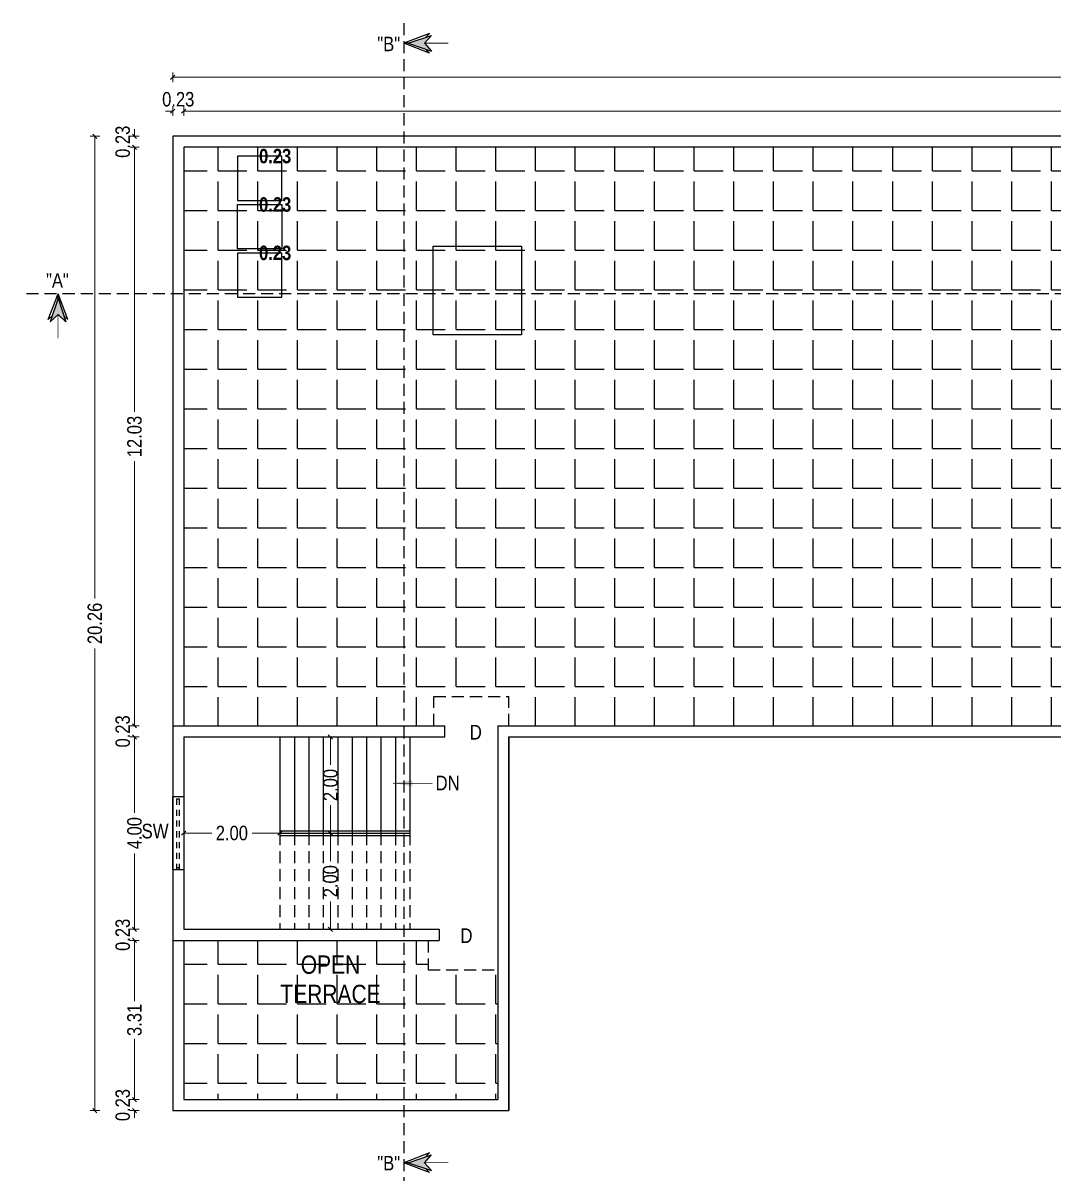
# Model space of a CAD drawing. Header units: metres. Extents: x 113452 to 113666, y -26183 to -26004.
# Drawn here: x 113587.17 to 113608.6, y -26091.48 to -26067.41 of the extents above; entities that cross this region are included whole.
import ezdxf
from ezdxf.enums import TextEntityAlignment as Align

# ---------------------------------------------------------------- set-up
doc = ezdxf.new("R2010")
doc.units = ezdxf.units.M
doc.header["$MEASUREMENT"] = 0
doc.header["$PDMODE"] = 35
doc.linetypes.add('DASHED2', pattern=[0.375, 0.25, -0.125])
for name, color, linetype in [('BLK_1_FLR_1_ROOF_AREA', 54, 'Continuous'), ('Grid Line', 8, 'Continuous'), ('SOLAR_PANEL', 3, 'Continuous'), ('SOLAR_WATER_HEATER', 1, 'Continuous'), ('Window', 34, 'Continuous')]:
    doc.layers.add(name, color=color, linetype=linetype)
doc.layers.add('Dimension', color=3, linetype='Continuous', lineweight=13)
doc.styles.add('Arial', font='swissc.ttf')
doc.styles.add('EE', font='times.ttf', dxfattribs={"height": 15})
doc.styles.add('IT', font='times.ttf', dxfattribs={"height": 12})
doc.styles.get("Standard").update_dxf_attribs({"font": 'swisscb.ttf'})
doc.dimstyles.new('FLOOR DIM BUILDING DIM', dxfattribs={"dimtxt": 0.3, "dimasz": 0.05, "dimexe": 0.075, "dimexo": 0.3, "dimgap": 0.09, "dimtad": 0, "dimzin": 3, "dimdsep": 46, "dimtxsty": 'Arial', "dimblk": 'JM1', "dimcen": -0.09, "dimse1": 1, "dimse2": 1, "dimclrd": 5, "dimclre": 250, "dimclrt": 3, "dimazin": 0, "dimtfac": 0.65, "dimtix": 1, "dimtofl": 0, "dimtmove": 0, "dimatfit": 2, "dimfxl": 0, "dimfrac": 1, "dimtolj": 1, "dimlwd": 18, "dimlwe": -1, "dimarcsym": 0})
doc.dimstyles.get("Standard").update_dxf_attribs({"dimtxt": 1.5, "dimasz": 0.18, "dimexe": 0.18, "dimexo": 0.0625, "dimgap": 0.09, "dimtad": 0, "dimzin": 0, "dimdsep": 46, "dimtxsty": 'Standard', "dimcen": 0.09, "dimse1": 1, "dimse2": 1, "dimsd1": 1, "dimsd2": 1, "dimclrt": 256, "dimadec": 0, "dimazin": 0, "dimtfac": 1, "dimtofl": 0, "dimtmove": 0, "dimatfit": 3, "dimfxl": 0, "dimtolj": 1, "dimtzin": 0, "dimarcsym": 0})
doc.dimstyles.new('STANDARD$0', dxfattribs={"dimtxt": 7, "dimasz": 3, "dimexe": 3, "dimexo": 1, "dimgap": 1.5, "dimtad": 1, "dimdec": 1, "dimzin": 1, "dimdsep": 46, "dimlunit": 4, "dimtxsty": 'Standard', "dimblk": 'OBLIQUE', "dimcen": 0.09375, "dimdle": 1, "dimclrd": 8, "dimclre": 8, "dimclrt": 7, "dimadec": 1, "dimazin": 0, "dimtfac": 1, "dimtdec": 1, "dimtix": 1, "dimtmove": 2, "dimatfit": 3, "dimldrblk": 'ARCHTICK', "dimfxl": 0, "dimfrac": 2, "dimtolj": 1, "dimtzin": 0, "dimarcsym": 0})

# ---------------------------------------------------------------- blocks, each defined once
blk = doc.blocks.new('JM1')
at = {"color": 2}
for p, q in [((0, 2), (0, -2)), ((-0.884, -0.884), (0.884, 0.884)), ((-3, 0), (0, 0))]:
    blk.add_line(p, q, dxfattribs=at)
blk = doc.blocks.new('*D76')
at = {"layer": 'Defpoints', "color": 0, "ltscale": 0.3}
for p in [(113590.283, -26069.76), (113589.489, -26069.99), (113590.513, -26069.99)]:
    blk.add_point(p, dxfattribs=at)
at = {"layer": 'Dimension', "color": 5, "lineweight": 18, "ltscale": 0.3}
for p, q in [((113589.489, -26069.71), (113589.489, -26069.66)), ((113589.489, -26070.04), (113589.489, -26070.09))]:
    blk.add_line(p, q, dxfattribs=at)
at = {"layer": 'Dimension', "color": 5, "lineweight": 18, "ltscale": 0.3, "xscale": 0.05, "yscale": 0.05, "zscale": 0.05}
for p, rotation in [((113589.489, -26069.76), 270), ((113589.489, -26069.99), 90)]:
    blk.add_blockref('JM1', p, dxfattribs=dict(at, rotation=rotation))
at = {"layer": 'Dimension', "color": 3, "ltscale": 0.3, "insert": (113589.245, -26069.875), "char_height": 0.3, "attachment_point": 5, "rotation": 90, "style": 'Arial'}
blk.add_mtext('\\A1;0.23', dxfattribs=at)
blk = doc.blocks.new('*D77')
at = {"layer": 'Defpoints', "color": 0, "ltscale": 0.3}
for p in [(113590.513, -26069.99), (113589.489, -26082.02), (113590.513, -26082.02)]:
    blk.add_point(p, dxfattribs=at)
at = {"layer": 'Dimension', "color": 5, "lineweight": 18, "ltscale": 0.3}
for p, q in [((113589.489, -26070.04), (113589.489, -26075.493)), ((113589.489, -26081.97), (113589.489, -26076.518))]:
    blk.add_line(p, q, dxfattribs=at)
at = {"layer": 'Dimension', "color": 5, "lineweight": 18, "ltscale": 0.3, "xscale": 0.05, "yscale": 0.05, "zscale": 0.05}
for p, rotation in [((113589.489, -26069.99), 90), ((113589.489, -26082.02), 270)]:
    blk.add_blockref('JM1', p, dxfattribs=dict(at, rotation=rotation))
at = {"layer": 'Dimension', "color": 3, "ltscale": 0.3, "insert": (113589.489, -26076.005), "char_height": 0.3, "attachment_point": 5, "rotation": 90, "style": 'Arial'}
blk.add_mtext('\\A1;12.03', dxfattribs=at)
blk = doc.blocks.new('*D151')
at = {"layer": 'Defpoints', "color": 0, "ltscale": 0.3}
for p in [(113590.513, -26082.02), (113589.489, -26082.252), (113590.513, -26082.252)]:
    blk.add_point(p, dxfattribs=at)
at = {"layer": 'Dimension', "color": 5, "lineweight": 18, "ltscale": 0.3}
for p, q in [((113589.489, -26081.97), (113589.489, -26081.92)), ((113589.489, -26082.302), (113589.489, -26082.352))]:
    blk.add_line(p, q, dxfattribs=at)
at = {"layer": 'Dimension', "color": 5, "lineweight": 18, "ltscale": 0.3, "xscale": 0.05, "yscale": 0.05, "zscale": 0.05}
for p, rotation in [((113589.489, -26082.02), 270), ((113589.489, -26082.252), 90)]:
    blk.add_blockref('JM1', p, dxfattribs=dict(at, rotation=rotation))
at = {"layer": 'Dimension', "color": 3, "ltscale": 0.3, "insert": (113589.245, -26082.136), "char_height": 0.3, "attachment_point": 5, "rotation": 90, "style": 'Arial'}
blk.add_mtext('\\A1;0.23', dxfattribs=at)
blk = doc.blocks.new('*D152')
at = {"layer": 'Defpoints', "color": 0, "ltscale": 0.3}
for p in [(113590.513, -26082.252), (113589.489, -26086.252), (113590.513, -26086.252)]:
    blk.add_point(p, dxfattribs=at)
at = {"layer": 'Dimension', "color": 5, "lineweight": 18, "ltscale": 0.3}
for p, q in [((113589.489, -26082.302), (113589.489, -26083.83)), ((113589.489, -26086.202), (113589.489, -26084.675))]:
    blk.add_line(p, q, dxfattribs=at)
at = {"layer": 'Dimension', "color": 5, "lineweight": 18, "ltscale": 0.3, "xscale": 0.05, "yscale": 0.05, "zscale": 0.05}
for p, rotation in [((113589.489, -26082.252), 90), ((113589.489, -26086.252), 270)]:
    blk.add_blockref('JM1', p, dxfattribs=dict(at, rotation=rotation))
at = {"layer": 'Dimension', "color": 3, "ltscale": 0.3, "insert": (113589.489, -26084.252), "char_height": 0.3, "attachment_point": 5, "rotation": 90, "style": 'Arial'}
blk.add_mtext('\\A1;4.00', dxfattribs=at)
blk = doc.blocks.new('*D153')
at = {"layer": 'Defpoints', "color": 0, "ltscale": 0.3}
for p in [(113590.513, -26086.252), (113589.489, -26086.482), (113590.513, -26086.482)]:
    blk.add_point(p, dxfattribs=at)
at = {"layer": 'Dimension', "color": 5, "lineweight": 18, "ltscale": 0.3}
for p, q in [((113589.489, -26086.202), (113589.489, -26086.152)), ((113589.489, -26086.532), (113589.489, -26086.582))]:
    blk.add_line(p, q, dxfattribs=at)
at = {"layer": 'Dimension', "color": 5, "lineweight": 18, "ltscale": 0.3, "xscale": 0.05, "yscale": 0.05, "zscale": 0.05}
for p, rotation in [((113589.489, -26086.252), 270), ((113589.489, -26086.482), 90)]:
    blk.add_blockref('JM1', p, dxfattribs=dict(at, rotation=rotation))
at = {"layer": 'Dimension', "color": 3, "ltscale": 0.3, "insert": (113589.245, -26086.367), "char_height": 0.3, "attachment_point": 5, "rotation": 90, "style": 'Arial'}
blk.add_mtext('\\A1;0.23', dxfattribs=at)
blk = doc.blocks.new('*D154')
at = {"layer": 'Defpoints', "color": 0, "ltscale": 0.3}
for p in [(113590.513, -26086.482), (113589.489, -26089.792), (113590.513, -26089.792)]:
    blk.add_point(p, dxfattribs=at)
at = {"layer": 'Dimension', "color": 5, "lineweight": 18, "ltscale": 0.3}
for p, q in [((113589.489, -26086.532), (113589.489, -26087.744)), ((113589.489, -26089.742), (113589.489, -26088.531))]:
    blk.add_line(p, q, dxfattribs=at)
at = {"layer": 'Dimension', "color": 5, "lineweight": 18, "ltscale": 0.3, "xscale": 0.05, "yscale": 0.05, "zscale": 0.05}
for p, rotation in [((113589.489, -26086.482), 90), ((113589.489, -26089.792), 270)]:
    blk.add_blockref('JM1', p, dxfattribs=dict(at, rotation=rotation))
at = {"layer": 'Dimension', "color": 3, "ltscale": 0.3, "insert": (113589.489, -26088.137), "char_height": 0.3, "attachment_point": 5, "rotation": 90, "style": 'Arial'}
blk.add_mtext('\\A1;3.31', dxfattribs=at)
blk = doc.blocks.new('*D155')
at = {"layer": 'Defpoints', "color": 0, "ltscale": 0.3}
for p in [(113590.513, -26089.792), (113589.489, -26090.022), (113590.283, -26090.022)]:
    blk.add_point(p, dxfattribs=at)
at = {"layer": 'Dimension', "color": 5, "lineweight": 18, "ltscale": 0.3}
for p, q in [((113589.489, -26089.742), (113589.489, -26089.692)), ((113589.489, -26090.072), (113589.489, -26090.122))]:
    blk.add_line(p, q, dxfattribs=at)
at = {"layer": 'Dimension', "color": 5, "lineweight": 18, "ltscale": 0.3, "xscale": 0.05, "yscale": 0.05, "zscale": 0.05}
for p, rotation in [((113589.489, -26089.792), 270), ((113589.489, -26090.022), 90)]:
    blk.add_blockref('JM1', p, dxfattribs=dict(at, rotation=rotation))
at = {"layer": 'Dimension', "color": 3, "ltscale": 0.3, "insert": (113589.245, -26089.907), "char_height": 0.3, "attachment_point": 5, "rotation": 90, "style": 'Arial'}
blk.add_mtext('\\A1;0.23', dxfattribs=at)
blk = doc.blocks.new('*D156')
at = {"layer": 'Defpoints', "color": 0, "ltscale": 0.3}
for p in [(113588.665, -26069.76), (113589.791, -26069.76), (113590.283, -26090.022)]:
    blk.add_point(p, dxfattribs=at)
at = {"layer": 'Dimension', "color": 5, "lineweight": 18, "ltscale": 0.3}
for p, q in [((113588.665, -26069.81), (113588.665, -26079.371)), ((113588.665, -26089.972), (113588.665, -26080.411))]:
    blk.add_line(p, q, dxfattribs=at)
at = {"layer": 'Dimension', "color": 5, "lineweight": 18, "ltscale": 0.3, "xscale": 0.05, "yscale": 0.05, "zscale": 0.05}
for p, rotation in [((113588.665, -26069.76), 90), ((113588.665, -26090.022), 270)]:
    blk.add_blockref('JM1', p, dxfattribs=dict(at, rotation=rotation))
at = {"layer": 'Dimension', "color": 3, "ltscale": 0.3, "insert": (113588.665, -26079.891), "char_height": 0.3, "attachment_point": 5, "rotation": 90, "style": 'Arial'}
blk.add_mtext('\\A1;20.26', dxfattribs=at)
blk = doc.blocks.new('ww1')
at = {"layer": 'Window', "linetype": 'DASHED2', "ltscale": 0.5}
for p, q in [((113597.634, -26051.841), (113597.634, -26050.317)), ((113597.686, -26051.841), (113597.686, -26050.317))]:
    blk.add_line(p, q, dxfattribs=at)
at = {"layer": 'Window', "color": 1, "linetype": 'ByBlock'}
for p, q in [((113597.634, -26050.364), (113597.686, -26050.364)), ((113597.634, -26051.79), (113597.686, -26051.79))]:
    blk.add_line(p, q, dxfattribs=at)
blk.add_lwpolyline([(113597.775, -26051.841), (113597.545, -26051.841), (113597.545, -26050.317), (113597.775, -26050.317)], close=True, dxfattribs=at)
blk = doc.blocks.new('*D163')
at = {"layer": 'Defpoints', "color": 0, "ltscale": 0.3}
for p in [(113592.513, -26084.252), (113590.513, -26086.252), (113592.513, -26086.252)]:
    blk.add_point(p, dxfattribs=at)
at = {"layer": 'Dimension', "color": 5, "lineweight": 18, "ltscale": 0.3}
for p, q in [((113590.563, -26084.252), (113591.094, -26084.252)), ((113592.463, -26084.252), (113591.933, -26084.252))]:
    blk.add_line(p, q, dxfattribs=at)
at = {"layer": 'Dimension', "color": 5, "lineweight": 18, "ltscale": 0.3, "xscale": 0.05, "yscale": 0.05, "zscale": 0.05, "rotation": 180}
blk.add_blockref('JM1', (113590.513, -26084.252), dxfattribs=at)
at = {"layer": 'Dimension', "color": 5, "lineweight": 18, "ltscale": 0.3, "xscale": 0.05, "yscale": 0.05, "zscale": 0.05}
blk.add_blockref('JM1', (113592.513, -26084.252), dxfattribs=at)
at = {"layer": 'Dimension', "color": 3, "ltscale": 0.3, "insert": (113591.513, -26084.252), "char_height": 0.3, "attachment_point": 5, "style": 'Arial'}
blk.add_mtext('\\A1;2.00', dxfattribs=at)
blk = doc.blocks.new('*D164')
at = {"layer": 'Defpoints', "color": 0, "ltscale": 0.3}
for p in [(113593.562, -26082.252), (113593.734, -26082.252), (113593.562, -26084.252)]:
    blk.add_point(p, dxfattribs=at)
at = {"layer": 'Dimension', "color": 5, "lineweight": 18, "ltscale": 0.3}
for p, q in [((113593.562, -26082.302), (113593.562, -26082.833)), ((113593.562, -26084.202), (113593.562, -26083.672))]:
    blk.add_line(p, q, dxfattribs=at)
at = {"layer": 'Dimension', "color": 5, "lineweight": 18, "ltscale": 0.3, "xscale": 0.05, "yscale": 0.05, "zscale": 0.05}
for p, rotation in [((113593.562, -26082.252), 90), ((113593.562, -26084.252), 270)]:
    blk.add_blockref('JM1', p, dxfattribs=dict(at, rotation=rotation))
at = {"layer": 'Dimension', "color": 3, "ltscale": 0.3, "insert": (113593.562, -26083.252), "char_height": 0.3, "attachment_point": 5, "rotation": 90, "style": 'Arial'}
blk.add_mtext('\\A1;2.00', dxfattribs=at)
blk = doc.blocks.new('*D80')
at = {"layer": 'Defpoints', "color": 0, "ltscale": 0.3}
for p in [(113593.562, -26084.252), (113593.562, -26086.252), (113593.562, -26086.252)]:
    blk.add_point(p, dxfattribs=at)
at = {"layer": 'Dimension', "color": 5, "lineweight": 18, "ltscale": 0.3}
for p, q in [((113593.562, -26084.302), (113593.562, -26084.833)), ((113593.562, -26086.202), (113593.562, -26085.672))]:
    blk.add_line(p, q, dxfattribs=at)
at = {"layer": 'Dimension', "color": 5, "lineweight": 18, "ltscale": 0.3, "xscale": 0.05, "yscale": 0.05, "zscale": 0.05}
for p, rotation in [((113593.562, -26084.252), 90), ((113593.562, -26086.252), 270)]:
    blk.add_blockref('JM1', p, dxfattribs=dict(at, rotation=rotation))
at = {"layer": 'Dimension', "color": 3, "ltscale": 0.3, "insert": (113593.562, -26085.252), "char_height": 0.3, "attachment_point": 5, "rotation": 90, "style": 'Arial'}
blk.add_mtext('\\A1;2.00', dxfattribs=at)
blk = doc.blocks.new('*D67')
at = {"layer": 'Defpoints', "color": 0, "ltscale": 0.3}
for p in [(113590.513, -26069.238), (113590.283, -26069.76), (113590.513, -26069.99)]:
    blk.add_point(p, dxfattribs=at)
at = {"layer": 'Dimension', "color": 5, "lineweight": 18, "ltscale": 0.3}
for p, q in [((113590.233, -26069.238), (113590.183, -26069.238)), ((113590.563, -26069.238), (113590.613, -26069.238))]:
    blk.add_line(p, q, dxfattribs=at)
at = {"layer": 'Dimension', "color": 5, "lineweight": 18, "ltscale": 0.3, "xscale": 0.05, "yscale": 0.05, "zscale": 0.05}
blk.add_blockref('JM1', (113590.283, -26069.238), dxfattribs=at)
at = {"layer": 'Dimension', "color": 5, "lineweight": 18, "ltscale": 0.3, "xscale": 0.05, "yscale": 0.05, "zscale": 0.05, "rotation": 180}
blk.add_blockref('JM1', (113590.513, -26069.238), dxfattribs=at)
at = {"layer": 'Dimension', "color": 3, "ltscale": 0.3, "insert": (113590.398, -26068.993), "char_height": 0.3, "attachment_point": 5, "style": 'Arial'}
blk.add_mtext('\\A1;0.23', dxfattribs=at)
blk = doc.blocks.new('*D165')
at = {"layer": 'Defpoints', "color": 0, "ltscale": 0.3}
for p in [(113634.253, -26069.238), (113590.513, -26069.99), (113634.253, -26069.99)]:
    blk.add_point(p, dxfattribs=at)
at = {"layer": 'Dimension', "color": 5, "lineweight": 18, "ltscale": 0.3}
for p, q in [((113590.563, -26069.238), (113611.861, -26069.238)), ((113634.203, -26069.238), (113612.906, -26069.238))]:
    blk.add_line(p, q, dxfattribs=at)
at = {"layer": 'Dimension', "color": 5, "lineweight": 18, "ltscale": 0.3, "xscale": 0.05, "yscale": 0.05, "zscale": 0.05, "rotation": 180}
blk.add_blockref('JM1', (113590.513, -26069.238), dxfattribs=at)
at = {"layer": 'Dimension', "color": 5, "lineweight": 18, "ltscale": 0.3, "xscale": 0.05, "yscale": 0.05, "zscale": 0.05}
blk.add_blockref('JM1', (113634.253, -26069.238), dxfattribs=at)
at = {"layer": 'Dimension', "color": 3, "ltscale": 0.3, "insert": (113612.383, -26069.238), "char_height": 0.3, "attachment_point": 5, "style": 'Arial'}
blk.add_mtext('\\A1;43.74', dxfattribs=at)
blk = doc.blocks.new('*D69')
at = {"layer": 'Defpoints', "color": 0, "ltscale": 0.3}
for p in [(113590.283, -26068.533), (113590.283, -26069.76), (113634.483, -26069.76)]:
    blk.add_point(p, dxfattribs=at)
at = {"layer": 'Dimension', "color": 5, "lineweight": 18, "ltscale": 0.3}
for p, q in [((113590.333, -26068.533), (113611.861, -26068.533)), ((113634.433, -26068.533), (113612.905, -26068.533))]:
    blk.add_line(p, q, dxfattribs=at)
at = {"layer": 'Dimension', "color": 5, "lineweight": 18, "ltscale": 0.3, "xscale": 0.05, "yscale": 0.05, "zscale": 0.05, "rotation": 180}
blk.add_blockref('JM1', (113590.283, -26068.533), dxfattribs=at)
at = {"layer": 'Dimension', "color": 5, "lineweight": 18, "ltscale": 0.3, "xscale": 0.05, "yscale": 0.05, "zscale": 0.05}
blk.add_blockref('JM1', (113634.483, -26068.533), dxfattribs=at)
at = {"layer": 'Dimension', "color": 3, "ltscale": 0.3, "insert": (113612.383, -26068.533), "char_height": 0.3, "attachment_point": 5, "style": 'Arial'}
blk.add_mtext('\\A1;44.20', dxfattribs=at)
blk = doc.blocks.new('SECTION CUT POINTER')
h = blk.add_hatch(color=256)
h.dxf.hatch_style = 1
h.paths.add_polyline_path([(0, 0.55), (-0.261, -0.24), (0, 0), (0.261, -0.24)])
at = {"linetype": 'Continuous', "ltscale": 250}
for p, q in [((-0.334, -0.167), (0, 0.7)), ((0, 0.55), (-0.261, -0.24)), ((0.334, -0.167), (0, 0.7)), ((0, 0.55), (0.261, -0.24)), ((0, 0), (-0.261, -0.24)), ((0, 0), (0.261, -0.24)), ((-0.193, -0.037), (-0.334, -0.167)), ((-0.146, -0.134), (-0.13, -0.119)), ((0.193, -0.037), (0.334, -0.167))]:
    blk.add_line(p, q, dxfattribs=at)
blk.add_line((0, 0.55), (0, 0.7))
at = {"const_width": 0.03}
blk.add_lwpolyline([(0, 0), (0, -0.8)], dxfattribs=at)
blk = doc.blocks.new('*D362')
at = {"layer": 'Defpoints', "color": 0}
for p in [(113591.401, -26070.175), (113591.401, -26070.175), (113591.631, -26070.175)]:
    blk.add_point(p, dxfattribs=at)
at = {"layer": 'SOLAR_WATER_HEATER', "insert": (113592.413, -26070.175), "char_height": 0.3, "attachment_point": 5}
blk.add_mtext('\\A1;0.23', dxfattribs=at)
blk = doc.blocks.new('*D363')
at = {"layer": 'Defpoints', "color": 0}
for p in [(113591.401, -26071.182), (113591.401, -26071.182), (113591.631, -26071.182)]:
    blk.add_point(p, dxfattribs=at)
at = {"layer": 'SOLAR_WATER_HEATER', "insert": (113592.413, -26071.182), "char_height": 0.3, "attachment_point": 5}
blk.add_mtext('\\A1;0.23', dxfattribs=at)
blk = doc.blocks.new('*D364')
at = {"layer": 'Defpoints', "color": 0}
for p in [(113591.401, -26072.188), (113591.401, -26072.188), (113591.631, -26072.188)]:
    blk.add_point(p, dxfattribs=at)
at = {"layer": 'SOLAR_WATER_HEATER', "insert": (113592.413, -26072.188), "char_height": 0.3, "attachment_point": 5}
blk.add_mtext('\\A1;0.23', dxfattribs=at)

msp = doc.modelspace()

# ---------------------------------------------------------------- hatches: boundary and pattern name
at = {"layer": 'Grid Line', "linetype": 'DASHED2'}
h = msp.add_hatch(dxfattribs=at)
h.set_pattern_fill('ANGLE', color=256, scale=3, style=0)
h.set_pattern_definition([(0, (1.1004, -4.6018), (0, 0.825), [0.6, -0.225]), (90, (1.1004, -4.6018), (-0.825, 1e-16), [0.6, -0.225])])
h.paths.add_polyline_path([(113595.08544, -26073.03703), (113595.08544, -26069.99043), (113590.51344, -26069.99043), (113590.51344, -26073.03703)])
h.paths.add_polyline_path([(113634.25344, -26073.03703), (113634.25344, -26069.99043), (113595.08544, -26069.99043), (113595.08544, -26073.03703)])
h.paths.add_polyline_path([(113595.08544, -26073.03703), (113595.08544, -26082.02043), (113595.71344, -26082.02043), (113595.71344, -26081.41243), (113597.27344, -26081.41243), (113597.27344, -26082.02043), (113627.49344, -26082.02043), (113627.49344, -26081.41243), (113629.05344, -26081.41243), (113629.05344, -26082.02043), (113634.25344, -26082.02043), (113634.25344, -26073.03703)])
h.paths.add_polyline_path([(113595.08544, -26073.03703), (113590.51344, -26073.03703), (113590.51344, -26082.02043), (113595.08544, -26082.02043)])
h.paths.add_polyline_path([(113595.08544, -26089.79243), (113595.08544, -26086.48243), (113590.51344, -26086.48243), (113590.51344, -26089.79243)])
h.paths.add_polyline_path([(113595.08544, -26089.79243), (113597.04344, -26089.79243), (113597.04344, -26087.09243), (113595.59344, -26087.09243), (113595.59344, -26086.48243), (113595.08544, -26086.48243)])
h.paths.add_polyline_path([(113629.17344, -26086.48243), (113629.17344, -26087.09243), (113627.72344, -26087.09243), (113627.72344, -26089.79243), (113634.25344, -26089.79243), (113634.25344, -26086.48243)])
h.paths.add_polyline_path([(113611.0204, -26076.41242), (113614.34426, -26076.41242), (113614.34426, -26075.61454), (113611.0204, -26075.61454)], flags=24)
h.paths.add_polyline_path([(113592.52683, -26088.01925), (113594.61688, -26088.01925), (113594.61688, -26086.60299), (113592.52683, -26086.60299)], flags=24)
h.paths.add_polyline_path([(113630.16683, -26088.01925), (113632.25688, -26088.01925), (113632.25688, -26086.60299), (113630.16683, -26086.60299)], flags=24)

# ---------------------------------------------------------------- linework, layer by layer
at = {"ltscale": 0.3}
for p, q in [((113634.48344, -26069.76043), (113590.28344, -26069.76043)), ((113590.28344, -26069.76043), (113590.28344, -26090.02243)), ((113634.25344, -26069.99043), (113590.51344, -26069.99043)), ((113590.51344, -26069.99043), (113590.51344, -26082.02043)), ((113590.28344, -26082.02043), (113595.94344, -26082.02043)), ((113595.94344, -26082.25243), (113595.94344, -26082.02043)), ((113597.04344, -26082.02043), (113627.72344, -26082.02043)), ((113597.04344, -26082.02043), (113597.04344, -26089.79243)), ((113590.51344, -26082.25243), (113590.51344, -26086.25243)), ((113590.51344, -26082.25243), (113590.51344, -26086.25243)), ((113590.51344, -26082.25243), (113595.94344, -26082.25243)), ((113592.51344, -26082.25243), (113592.51344, -26084.25243)), ((113592.81344, -26082.25243), (113592.81344, -26084.25243)), ((113593.11344, -26082.25243), (113593.11344, -26084.25243)), ((113593.41344, -26082.25243), (113593.41344, -26084.25243)), ((113593.71344, -26082.25243), (113593.71344, -26084.25243)), ((113594.01344, -26082.25243), (113594.01344, -26084.25243)), ((113594.31344, -26082.25243), (113594.31344, -26084.25243)), ((113594.61344, -26082.25243), (113594.61344, -26084.25243)), ((113594.91344, -26082.25243), (113594.91344, -26084.25243)), ((113595.21344, -26082.25243), (113595.21344, -26084.25243)), ((113597.27344, -26082.25243), (113597.27344, -26090.02243)), ((113597.27344, -26082.25243), (113627.49344, -26082.25243)), ((113592.51344, -26084.20243), (113595.21344, -26084.20243)), ((113592.51344, -26084.25243), (113595.21344, -26084.25243)), ((113592.51344, -26084.30243), (113595.21344, -26084.30243)), ((113590.51344, -26086.25243), (113595.82344, -26086.25243)), ((113595.82344, -26086.25243), (113595.82344, -26086.48243)), ((113590.28344, -26086.48243), (113595.82344, -26086.48243)), ((113590.51344, -26086.48243), (113590.51344, -26089.79243)), ((113590.51344, -26086.48243), (113590.51344, -26089.79243)), ((113597.04344, -26086.48243), (113597.04344, -26089.79243)), ((113590.51344, -26089.79243), (113597.04344, -26089.79243)), ((113590.28344, -26090.02243), (113597.27344, -26090.02243))]:
    msp.add_line(p, q, dxfattribs=at)
at = {"color": 8, "linetype": 'DASHED2'}
for p, q in [((113595.71344, -26082.02043), (113595.71344, -26081.41043)), ((113595.71344, -26081.41243), (113597.27344, -26081.41243)), ((113597.27344, -26082.02243), (113597.27344, -26081.41243)), ((113592.51344, -26084.25243), (113592.51344, -26086.25243)), ((113592.81344, -26084.25243), (113592.81344, -26086.25243)), ((113593.11344, -26084.25243), (113593.11344, -26086.25243)), ((113593.41344, -26084.25243), (113593.41344, -26086.25243)), ((113593.71344, -26084.25243), (113593.71344, -26086.25243)), ((113594.01344, -26084.25243), (113594.01344, -26086.25243)), ((113594.31344, -26084.25243), (113594.31344, -26086.25243)), ((113594.61344, -26084.25243), (113594.61344, -26086.25243)), ((113594.91344, -26084.25243), (113594.91344, -26086.25243)), ((113595.21344, -26084.25243), (113595.21344, -26086.25243)), ((113595.59344, -26086.48243), (113595.59344, -26087.09243)), ((113595.59344, -26087.09243), (113597.04344, -26087.09243))]:
    msp.add_line(p, q, dxfattribs=at)
at = {"layer": 'BLK_1_FLR_1_ROOF_AREA'}
msp.add_lwpolyline([(113615.05344, -26082.25243), (113627.49344, -26082.25243), (113627.49344, -26090.02243), (113634.48344, -26090.02243), (113634.48344, -26069.76043), (113590.28344, -26069.76043), (113590.28344, -26090.02243), (113597.27344, -26090.02243), (113597.27344, -26082.25243), (113609.71344, -26082.25243), (113609.71344, -26086.74243), (113615.05344, -26086.74243)], close=True, dxfattribs=at)
at = {"layer": 'Grid Line', "linetype": 'DASHED2'}
for p, q in [((113595.08544, -26067.40856), (113595.08544, -26091.48266)), ((113637.37008, -26073.03703), (113587.17423, -26073.03703))]:
    msp.add_line(p, q, dxfattribs=at)
at = {"layer": 'SOLAR_PANEL', "color": 3}
msp.add_lwpolyline([(113597.5376, -26073.88761), (113595.6976, -26073.88761), (113595.6976, -26072.04761), (113597.5376, -26072.04761)], close=True, dxfattribs=at)
at = {"layer": 'SOLAR_WATER_HEATER', "color": 1}
for points in [[(113591.63051, -26071.09483), (113592.55051, -26071.09483), (113592.55051, -26070.17483), (113591.63051, -26070.17483)], [(113592.55051, -26072.10157), (113591.63051, -26072.10157), (113591.63051, -26071.18157), (113592.55051, -26071.18157)], [(113591.63051, -26073.10832), (113592.55051, -26073.10832), (113592.55051, -26072.18832), (113591.63051, -26072.18832)]]:
    msp.add_lwpolyline(points, close=True, dxfattribs=at)

# ---------------------------------------------------------------- block references
at = {"xscale": 0.6180100651721203, "yscale": 0.6180100651721203, "zscale": 0.6180100651721203, "rotation": 90.00000000000004}
for p in [(113595.51805, -26067.82687), (113595.51805, -26091.10524)]:
    msp.add_blockref('SECTION CUT POINTER', p, dxfattribs=at)
at = {"xscale": -0.6180100651721203, "yscale": 0.6180100651721203, "zscale": 0.6180100651721203}
msp.add_blockref('SECTION CUT POINTER', (113587.89856, -26073.46963), dxfattribs=at)
msp.add_blockref('ww1', (-7.26184, -33.17344))

# ---------------------------------------------------------------- texts
at = {"style": 'Arial'}
for s, p in [('"B"', (113594.77435, -26067.84147)), ('"A"', (113587.88719, -26072.7585)), ('"B"', (113594.77435, -26091.11407))]:
    msp.add_text(s, height=0.3, dxfattribs=at).set_placement(p, align=Align.MIDDLE_CENTER)
at = {"ltscale": 0.3, "char_height": 0.3048, "attachment_point": 1, "style": 'IT'}
for s, insert, width in [('{\\fSwis721 Cn BT|b0|i0|c0|p34;D}', (113596.45792, -26082.00127), 0.3266425), ('{\\fSwis721 Cn BT|b0|i0|c0|p34;\\W1.68327; \\W1;DN}', (113595.58308, -26083.05636), 0.7566425), ('{\\fSwis721 Cn BT|b0|i0|c0|p34;D}', (113596.26407, -26086.23227), 0.7566425)]:
    msp.add_mtext(s, dxfattribs=dict(at, insert=insert, width=width))
at = {"linetype": 'Continuous', "insert": (113590.19811, -26084.05626), "char_height": 0.3048, "width": 0.6581561, "attachment_point": 3, "style": 'IT'}
msp.add_mtext('{\\fSwis721 Cn BT|b0|i0|c0|p34;SW}', dxfattribs=at)
at = {"ltscale": 0.3, "insert": (113593.56344, -26086.79596), "char_height": 0.381, "width": 4.8054992, "attachment_point": 2, "line_spacing_factor": 0.96, "style": 'EE'}
msp.add_mtext('{\\fSwis721 Cn BT|b0|i0|c0|p34;OPEN \\PTERRACE}', dxfattribs=at)

# ---------------------------------------------------------------- dimensions: what is measured, and where the dimension line sits
at = {"layer": 'Dimension', "ltscale": 0.3}
for base, p1, p2, override, picture, middle in [((113590.28344, -26068.53348), (113634.48344, -26069.76043), (113590.28344, -26069.76043), {"dimpost": '\\X', "dimtmove": 1}, '*D69', (113612.38344, -26068.53348)), ((113590.51344, -26069.23761), (113590.28344, -26069.76043), (113590.51344, -26069.99043), {"dimtad": 3, "dimpost": '\\X'}, '*D67', (113590.39844, -26068.99342)), ((113634.25344, -26069.23761), (113590.51344, -26069.99043), (113634.25344, -26069.99043), {"dimpost": '\\X', "dimtmove": 1}, '*D165', (113612.38344, -26069.23761))]:
    dim = msp.add_linear_dim(base=base, p1=p1, p2=p2, dimstyle='FLOOR DIM BUILDING DIM', override=override, dxfattribs=at)
    dim.commit()
    dim.dimension.update_dxf_attribs({"geometry": picture, "text_midpoint": middle})
for base, p1, p2, override, picture, middle in [((113589.48937, -26069.99043), (113590.28344, -26069.76043), (113590.51344, -26069.99043), {"dimtad": 3, "dimpost": '\\X'}, '*D76', (113589.24518, -26069.87543)), ((113588.66547, -26069.76043), (113590.28344, -26090.02243), (113589.7909, -26069.76043), {"dimpost": '\\X', "dimtmove": 1}, '*D156', (113588.66547, -26079.89143)), ((113589.48937, -26082.02043), (113590.51344, -26069.99043), (113590.51344, -26082.02043), {"dimpost": '\\X', "dimtmove": 1}, '*D77', (113589.48937, -26076.00543)), ((113589.48937, -26082.25243), (113590.51344, -26082.02043), (113590.51344, -26082.25243), {"dimtad": 3, "dimpost": '\\X'}, '*D151', (113589.24518, -26082.13643)), ((113589.48937, -26086.25243), (113590.51344, -26082.25243), (113590.51344, -26086.25243), {"dimpost": '\\X', "dimtmove": 1}, '*D152', (113589.48937, -26084.25243)), ((113589.48937, -26086.48243), (113590.51344, -26086.25243), (113590.51344, -26086.48243), {"dimtad": 3, "dimpost": '\\X'}, '*D153', (113589.24518, -26086.36743)), ((113589.48937, -26089.79243), (113590.51344, -26086.48243), (113590.51344, -26089.79243), {"dimpost": '\\X', "dimtmove": 1}, '*D154', (113589.48937, -26088.13743)), ((113589.48937, -26090.02243), (113590.51344, -26089.79243), (113590.28344, -26090.02243), {"dimtad": 3, "dimpost": '\\X'}, '*D155', (113589.24518, -26089.90743))]:
    dim = msp.add_linear_dim(base=base, p1=p1, p2=p2, angle=90, dimstyle='FLOOR DIM BUILDING DIM', override=override, dxfattribs=at)
    dim.commit()
    dim.dimension.update_dxf_attribs({"geometry": picture, "text_midpoint": middle})
at = {"layer": 'Dimension', "color": 6, "ltscale": 0.3}
for base, p2, picture, middle in [((113593.5615, -26082.25243), (113593.7335, -26082.25243), '*D164', (113593.5615, -26083.25243)), ((113593.5615, -26086.25243), (113593.5615, -26086.25243), '*D80', (113593.5615, -26085.25243))]:
    dim = msp.add_linear_dim(base=base, p1=(113593.5615, -26084.25243), p2=p2, angle=90, dimstyle='FLOOR DIM BUILDING DIM', override={"dimtxt": 0.3, "dimpost": '\\X', "dimtmove": 1}, dxfattribs=at)
    dim.commit()
    dim.dimension.update_dxf_attribs({"geometry": picture, "text_midpoint": middle})
dim = msp.add_linear_dim(base=(113592.51344, -26084.25243), p1=(113590.51344, -26086.25243), p2=(113592.51344, -26086.25243), dimstyle='FLOOR DIM BUILDING DIM', override={"dimtxt": 0.3, "dimpost": '\\X', "dimtmove": 1}, dxfattribs=at)
dim.commit()
dim.dimension.update_dxf_attribs({"geometry": '*D163', "text_midpoint": (113591.51344, -26084.25243)})
at = {"layer": 'SOLAR_WATER_HEATER'}
for base, p1, p2, dimstyle, override, picture, middle in [((113591.40051, -26070.17483), (113591.63051, -26070.17483), (113591.40051, -26070.17483), 'Standard', {"dimscale": 1, "dimtxt": 0.3}, '*D362', (113592.41343, -26070.17483)), ((113591.40051, -26071.18157), (113591.63051, -26071.18157), (113591.40051, -26071.18157), 'STANDARD$0', {"dimtxt": 0.3, "dimasz": 0.18, "dimexe": 0.18, "dimexo": 0.0625, "dimgap": 0.09, "dimtad": 0, "dimdec": 2, "dimzin": 0, "dimlunit": 2, "dimpost": '', "dimcen": 0.09, "dimdle": 0, "dimse1": 1, "dimse2": 1, "dimsd1": 1, "dimsd2": 1, "dimclrd": 0, "dimclre": 0, "dimclrt": 256, "dimadec": 0, "dimtdec": 2, "dimtix": 0, "dimtofl": 0, "dimtmove": 0, "dimfrac": 0}, '*D363', (113592.41343, -26071.18157)), ((113591.40051, -26072.18832), (113591.63051, -26072.18832), (113591.40051, -26072.18832), 'STANDARD$0', {"dimtxt": 0.3, "dimasz": 0.18, "dimexe": 0.18, "dimexo": 0.0625, "dimgap": 0.09, "dimtad": 0, "dimdec": 2, "dimzin": 0, "dimlunit": 2, "dimpost": '', "dimcen": 0.09, "dimdle": 0, "dimse1": 1, "dimse2": 1, "dimsd1": 1, "dimsd2": 1, "dimclrd": 0, "dimclre": 0, "dimclrt": 256, "dimadec": 0, "dimtdec": 2, "dimtix": 0, "dimtofl": 0, "dimtmove": 0, "dimfrac": 0}, '*D364', (113592.41343, -26072.18832))]:
    dim = msp.add_linear_dim(base=base, p1=p1, p2=p2, dimstyle=dimstyle, override=override, dxfattribs=at)
    dim.commit()
    dim.dimension.update_dxf_attribs({"geometry": picture, "text_midpoint": middle})

# ---------------------------------------------------------------- leaders
at = {"ltscale": 0.3}
msp.add_leader([(113594.86615, -26083.20958), (113595.67609, -26083.22088)], dimstyle='FLOOR DIM BUILDING DIM', override={"dimasz": 0.4, "dimgap": 0.09, "dimtad": 0, "dimclrd": 256}, dxfattribs=at)

doc.saveas('drawing.dxf')
